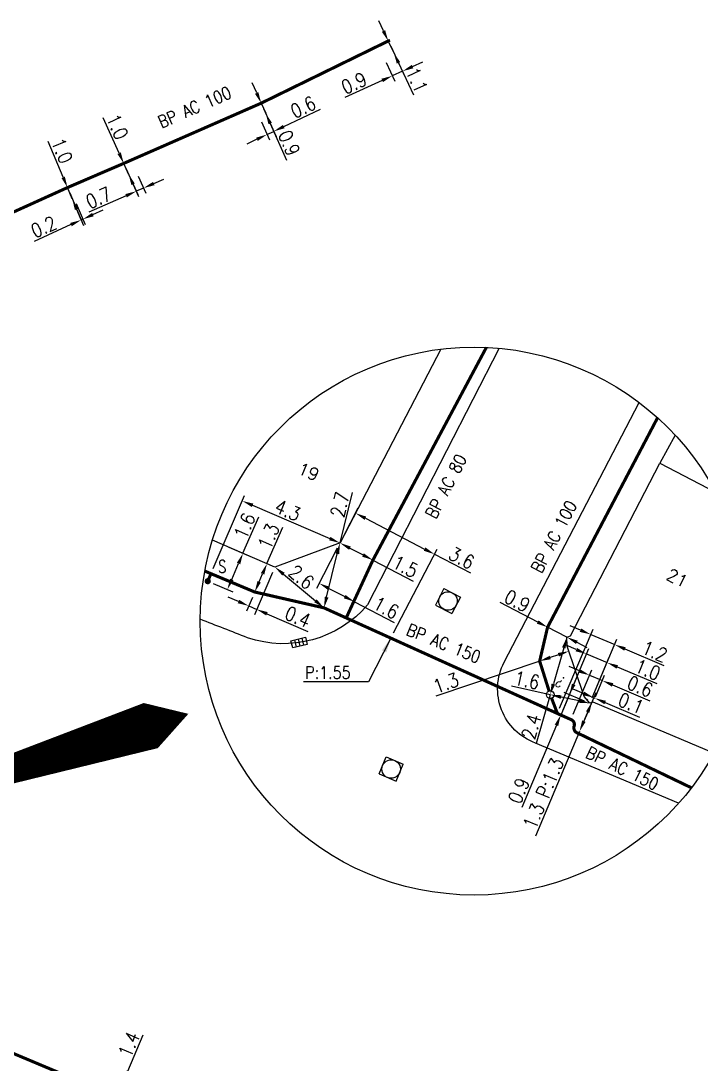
# Model space of a CAD drawing. Header units: millimetres. Extents: x 185000 to 186000, y 127990 to 129010.
# Drawn here: x 185544.1 to 185599.1, y 128917.2 to 129001.6 of the extents above; entities that cross this region are included whole.
import ezdxf
from ezdxf.enums import TextEntityAlignment as Align

# ---------------------------------------------------------------- set-up
doc = ezdxf.new("R2010")
doc.units = ezdxf.units.MM
doc.header["$PDMODE"] = 34
doc.linetypes.add('L_25_AP', pattern=[2000, 1000, 1000])
doc.layers.get('0').update_dxf_attribs({"linetype": 'CONTINUOUS'})
doc.layers.get('DEFPOINTS').update_dxf_attribs({"linetype": 'CONTINUOUS'})
doc.layers.add('L_150', color=1, linetype='CONTINUOUS')
doc.layers.add('L_900', color=7, linetype='CONTINUOUS')
doc.styles.add('G_ROMANS', font='ROMANS.SHX', dxfattribs={"width": 0.75})
doc.styles.get("Standard").update_dxf_attribs({"font": 'romans.shx', "width": 0.85})
doc.dimstyles.get("Standard").update_dxf_attribs({"dimtxt": 1.5, "dimasz": 1.2, "dimexe": 0.625, "dimexo": 0.625, "dimgap": 0.25, "dimtad": 1, "dimdec": 1, "dimzin": 0, "dimdsep": 46, "dimtxsty": 'Standard', "dimcen": -0.5, "dimadec": 0, "dimazin": 0, "dimtfac": 1, "dimtdec": 1, "dimtmove": 0, "dimatfit": 3, "dimfxl": 0, "dimtolj": 1, "dimtzin": 0, "dimarcsym": 0})

# ---------------------------------------------------------------- blocks, each defined once
blk = doc.blocks.new('*D650')
at = {"layer": 'DEFPOINTS', "color": 0, "linetype": 'Continuous', "transparency": 16777216}
for p in [(185547.85, 128988.087), (185548.374, 128987.227), (185549.089, 128985.527)]:
    blk.add_point(p, dxfattribs=at)
at = {"layer": 'L_150', "color": 0, "linetype": 'Continuous', "lineweight": -2, "transparency": 16777216}
for p, q in [((185548.032, 128987.654), (185549.134, 128985.033)), ((185548.556, 128986.795), (185549.271, 128985.095)), ((185549.089, 128985.527), (185548.952, 128985.465)), ((185549.908, 128985.901), (185550.727, 128986.274)), ((185548.134, 128985.091), (185545.151, 128983.73))]:
    blk.add_line(p, q, dxfattribs=at)
at = {"layer": 'L_150', "color": 0, "linetype": 'Continuous', "transparency": 16777216}
for points in [[(185549.845, 128986.037), (185549.97, 128985.764), (185549.089, 128985.527)], [(185548.071, 128985.228), (185548.196, 128984.955), (185548.952, 128985.465)]]:
    blk.add_solid(points, dxfattribs=at)
at = {"layer": 'L_150', "color": 0, "linetype": 'Continuous', "transparency": 16777216, "insert": (185545.922, 128984.906), "char_height": 1.125, "attachment_point": 5, "rotation": 24.52417}
blk.add_mtext('\\A1;0.2', dxfattribs=at)
blk = doc.blocks.new('*D651')
at = {"layer": 'DEFPOINTS', "color": 0, "linetype": 'Continuous', "transparency": 16777216}
for p in [(185547.85, 128988.087), (185548.238, 128987.165), (185548.238, 128987.165)]:
    blk.add_point(p, dxfattribs=at)
at = {"layer": 'L_150', "color": 0, "linetype": 'Continuous', "lineweight": -2, "transparency": 16777216}
for p, q in [((185547.501, 128988.916), (185546.283, 128991.812)), ((185548.238, 128987.165), (185547.85, 128988.087)), ((185548.586, 128986.335), (185548.935, 128985.506))]:
    blk.add_line(p, q, dxfattribs=at)
at = {"layer": 'L_150', "color": 0, "linetype": 'Continuous', "transparency": 16777216}
for points in [[(185547.639, 128988.974), (185547.363, 128988.858), (185547.85, 128988.087)], [(185548.725, 128986.393), (185548.448, 128986.277), (185548.238, 128987.165)]]:
    blk.add_solid(points, dxfattribs=at)
at = {"layer": 'L_150', "color": 0, "linetype": 'Continuous', "transparency": 16777216, "insert": (185547.409, 128991.07), "char_height": 1.125, "attachment_point": 5, "rotation": 292.81115}
blk.add_mtext('\\A1;1.0', dxfattribs=at)
blk = doc.blocks.new('*D652')
at = {"layer": 'DEFPOINTS', "color": 0, "linetype": 'Continuous', "transparency": 16777216}
for p in [(185552.397, 128990.041), (185553.382, 128989.437), (185554.007, 128988.05)]:
    blk.add_point(p, dxfattribs=at)
at = {"layer": 'L_150', "color": 0, "linetype": 'Continuous', "lineweight": -2, "transparency": 16777216}
for p, q in [((185552.59, 128989.613), (185553.604, 128987.361)), ((185553.575, 128989.01), (185554.199, 128987.623)), ((185554.007, 128988.05), (185553.412, 128987.788)), ((185554.83, 128988.414), (185555.653, 128988.777)), ((185552.589, 128987.425), (185549.578, 128986.096))]:
    blk.add_line(p, q, dxfattribs=at)
at = {"layer": 'L_150', "color": 0, "linetype": 'Continuous', "transparency": 16777216}
for points in [[(185554.769, 128988.551), (185554.891, 128988.277), (185554.007, 128988.05)], [(185552.528, 128987.562), (185552.649, 128987.287), (185553.412, 128987.788)]]:
    blk.add_solid(points, dxfattribs=at)
at = {"layer": 'L_150', "color": 0, "linetype": 'Continuous', "transparency": 16777216, "insert": (185550.364, 128987.263), "char_height": 1.125, "attachment_point": 5, "rotation": 23.81131}
blk.add_mtext('\\A1;0.7', dxfattribs=at)
blk = doc.blocks.new('*D653')
at = {"layer": 'DEFPOINTS', "color": 0, "linetype": 'Continuous', "transparency": 16777216}
for p in [(185552.397, 128990.041), (185552.787, 128989.175), (185552.787, 128989.175)]:
    blk.add_point(p, dxfattribs=at)
at = {"layer": 'L_150', "color": 0, "linetype": 'Continuous', "lineweight": -2, "transparency": 16777216}
for p, q in [((185552.027, 128990.861), (185550.737, 128993.726)), ((185552.787, 128989.175), (185552.397, 128990.041)), ((185553.157, 128988.354), (185553.527, 128987.533))]:
    blk.add_line(p, q, dxfattribs=at)
at = {"layer": 'L_150', "color": 0, "linetype": 'Continuous', "transparency": 16777216}
for points in [[(185552.164, 128990.923), (185551.891, 128990.8), (185552.397, 128990.041)], [(185553.294, 128988.416), (185553.02, 128988.292), (185552.787, 128989.175)]]:
    blk.add_solid(points, dxfattribs=at)
at = {"layer": 'L_150', "color": 0, "linetype": 'Continuous', "transparency": 16777216, "insert": (185551.881, 128993.012), "char_height": 1.125, "attachment_point": 5, "rotation": 294.25039}
blk.add_mtext('\\A1;1.0', dxfattribs=at)
blk = doc.blocks.new('*D654')
at = {"layer": 'DEFPOINTS', "color": 0, "linetype": 'Continuous', "transparency": 16777216}
for p in [(185563.514, 128994.909), (185563.337, 128993.83), (185563.983, 128992.375)]:
    blk.add_point(p, dxfattribs=at)
at = {"layer": 'L_150', "color": 0, "linetype": 'Continuous', "lineweight": -2, "transparency": 16777216}
for p, q in [((185563.704, 128994.481), (185564.716, 128992.203)), ((185565.339, 128993.017), (185568.302, 128994.42)), ((185563.527, 128993.401), (185564.174, 128991.946)), ((185563.983, 128992.375), (185564.525, 128992.631)), ((185563.17, 128991.989), (185562.356, 128991.604))]:
    blk.add_line(p, q, dxfattribs=at)
at = {"layer": 'L_150', "color": 0, "linetype": 'Continuous', "transparency": 16777216}
for points in [[(185565.275, 128993.152), (185565.403, 128992.881), (185564.525, 128992.631)], [(185563.106, 128992.125), (185563.234, 128991.854), (185563.983, 128992.375)]]:
    blk.add_solid(points, dxfattribs=at)
at = {"layer": 'L_150', "color": 0, "linetype": 'Continuous', "transparency": 16777216, "insert": (185566.906, 128994.589), "char_height": 1.125, "attachment_point": 5, "rotation": 25.33843}
blk.add_mtext('\\A1;0.6', dxfattribs=at)
blk = doc.blocks.new('*D655')
at = {"layer": 'DEFPOINTS', "color": 0, "linetype": 'Continuous', "transparency": 16777216}
for p in [(185563.514, 128994.909), (185563.879, 128994.087), (185563.879, 128994.087)]:
    blk.add_point(p, dxfattribs=at)
at = {"layer": 'L_150', "color": 0, "linetype": 'Continuous', "lineweight": -2, "transparency": 16777216}
for p, q in [((185563.149, 128995.732), (185562.784, 128996.554)), ((185563.514, 128994.909), (185563.879, 128994.087)), ((185564.245, 128993.264), (185565.557, 128990.309))]:
    blk.add_line(p, q, dxfattribs=at)
at = {"layer": 'L_150', "color": 0, "linetype": 'Continuous', "transparency": 16777216}
for points in [[(185563.286, 128995.793), (185563.012, 128995.671), (185563.514, 128994.909)], [(185564.382, 128993.325), (185564.107, 128993.203), (185563.879, 128994.087)]]:
    blk.add_solid(points, dxfattribs=at)
at = {"layer": 'L_150', "color": 0, "linetype": 'Continuous', "transparency": 16777216, "insert": (185565.769, 128991.68), "char_height": 1.125, "attachment_point": 5, "rotation": 293.94231}
blk.add_mtext('\\A1;0.9', dxfattribs=at)
blk = doc.blocks.new('*D656')
at = {"layer": 'DEFPOINTS', "color": 0, "linetype": 'Continuous', "transparency": 16777216}
for p in [(185573.784, 128999.933), (185573.413, 128998.61), (185574.117, 128997.118)]:
    blk.add_point(p, dxfattribs=at)
at = {"layer": 'L_150', "color": 0, "linetype": 'Continuous', "lineweight": -2, "transparency": 16777216}
for p, q in [((185573.984, 128999.509), (185575.135, 128997.067)), ((185573.613, 128998.186), (185574.316, 128996.694)), ((185575.755, 128997.864), (185576.574, 128998.237)), ((185574.936, 128997.491), (185574.117, 128997.118)), ((185573.297, 128996.745), (185570.266, 128995.364))]:
    blk.add_line(p, q, dxfattribs=at)
at = {"layer": 'L_150', "color": 0, "linetype": 'Continuous', "transparency": 16777216}
for points in [[(185575.692, 128998), (185575.817, 128997.727), (185574.936, 128997.491)], [(185573.235, 128996.881), (185573.36, 128996.608), (185574.117, 128997.118)]]:
    blk.add_solid(points, dxfattribs=at)
at = {"layer": 'L_150', "color": 0, "linetype": 'Continuous', "transparency": 16777216, "insert": (185571.016, 128996.53), "char_height": 1.125, "attachment_point": 5, "rotation": 24.48749}
blk.add_mtext('\\A1;0.9', dxfattribs=at)
blk = doc.blocks.new('*D657')
at = {"layer": 'DEFPOINTS', "color": 0, "linetype": 'Continuous', "transparency": 16777216}
for p in [(185573.784, 128999.933), (185574.232, 128998.983), (185574.232, 128998.983)]:
    blk.add_point(p, dxfattribs=at)
at = {"layer": 'L_150', "color": 0, "linetype": 'Continuous', "lineweight": -2, "transparency": 16777216}
for p, q in [((185573.401, 129000.747), (185573.017, 129001.561)), ((185573.784, 128999.933), (185574.232, 128998.983)), ((185574.616, 128998.169), (185575.839, 128995.574))]:
    blk.add_line(p, q, dxfattribs=at)
at = {"layer": 'L_150', "color": 0, "linetype": 'Continuous', "transparency": 16777216}
for points in [[(185573.536, 129000.811), (185573.265, 129000.683), (185573.784, 128999.933)], [(185574.751, 128998.233), (185574.48, 128998.105), (185574.232, 128998.983)]]:
    blk.add_solid(points, dxfattribs=at)
at = {"layer": 'L_150', "color": 0, "linetype": 'Continuous', "transparency": 16777216, "insert": (185576.098, 128996.784), "char_height": 1.125, "attachment_point": 5, "rotation": 295.23971}
blk.add_mtext('\\A1;1.1', dxfattribs=at)
blk = doc.blocks.new('*D662')
at = {"layer": 'DEFPOINTS', "color": 0, "linetype": 'Continuous', "transparency": 16777216}
for p in [(185552.368, 128915.826), (185552.368, 128915.826), (185551.843, 128914.582)]:
    blk.add_point(p, dxfattribs=at)
at = {"layer": 'L_150', "color": 0, "linetype": 'Continuous', "lineweight": -2, "transparency": 16777216}
for p, q in [((185552.718, 128916.655), (185553.957, 128919.592)), ((185551.843, 128914.582), (185552.368, 128915.826)), ((185551.493, 128913.753), (185551.143, 128912.924))]:
    blk.add_line(p, q, dxfattribs=at)
at = {"layer": 'L_150', "color": 0, "linetype": 'Continuous', "transparency": 16777216}
for points in [[(185552.579, 128916.713), (185552.856, 128916.597), (185552.368, 128915.826)], [(185551.355, 128913.811), (185551.631, 128913.694), (185551.843, 128914.582)]]:
    blk.add_solid(points, dxfattribs=at)
at = {"layer": 'L_150', "color": 0, "linetype": 'Continuous', "transparency": 16777216, "insert": (185552.821, 128918.83), "char_height": 1.125, "attachment_point": 5, "rotation": 67.12551}
blk.add_mtext('\\A1;1.4', dxfattribs=at)
blk = doc.blocks.new('*D737')
at = {"layer": 'DEFPOINTS', "color": 0, "linetype": 'Continuous', "transparency": 16777216}
for p in [(185564.624, 128957.415), (185562.992, 128955.396), (185563.15, 128953.993)]:
    blk.add_point(p, dxfattribs=at)
at = {"layer": 'L_900', "color": 0, "linetype": 'Continuous', "lineweight": -2, "transparency": 16777216}
for p, q in [((185564.438, 128956.984), (185562.964, 128953.563)), ((185561.68, 128954.626), (185560.854, 128954.982)), ((185562.806, 128954.965), (185562.322, 128953.839)), ((185562.507, 128954.27), (185563.15, 128953.993)), ((185563.976, 128953.637), (185567.282, 128952.213))]:
    blk.add_line(p, q, dxfattribs=at)
at = {"layer": 'L_900', "color": 0, "linetype": 'Continuous', "transparency": 16777216}
for points in [[(185561.74, 128954.764), (185561.621, 128954.488), (185562.507, 128954.27)], [(185564.036, 128953.775), (185563.917, 128953.499), (185563.15, 128953.993)]]:
    blk.add_solid(points, dxfattribs=at)
at = {"layer": 'L_900', "color": 0, "linetype": 'Continuous', "transparency": 16777216, "insert": (185566.466, 128953.381), "char_height": 1.125, "attachment_point": 5, "rotation": 336.69437}
blk.add_mtext('\\A1;0.4', dxfattribs=at)
blk = doc.blocks.new('*D738')
at = {"layer": 'DEFPOINTS', "color": 0, "linetype": 'Continuous', "transparency": 16777216}
for p in [(185563.981, 128957.692), (185563.981, 128957.692), (185562.992, 128955.396)]:
    blk.add_point(p, dxfattribs=at)
at = {"layer": 'L_900', "color": 0, "linetype": 'Continuous', "lineweight": -2, "transparency": 16777216}
for p, q in [((185563.981, 128957.692), (185565.251, 128960.64)), ((185563.348, 128956.222), (185563.625, 128956.865))]:
    blk.add_line(p, q, dxfattribs=at)
at = {"layer": 'L_900', "color": 0, "linetype": 'Continuous', "transparency": 16777216}
for points in [[(185563.487, 128956.924), (185563.763, 128956.806), (185563.981, 128957.692)], [(185563.21, 128956.281), (185563.486, 128956.163), (185562.992, 128955.396)]]:
    blk.add_solid(points, dxfattribs=at)
at = {"layer": 'L_900', "color": 0, "linetype": 'Continuous', "transparency": 16777216, "insert": (185564.119, 128959.907), "char_height": 1.125, "attachment_point": 5, "rotation": 66.69437}
blk.add_mtext('\\A1;1.3', dxfattribs=at)
blk = doc.blocks.new('*D739')
at = {"layer": 'DEFPOINTS', "color": 0, "linetype": 'Continuous', "transparency": 16777216}
for p in [(185569.886, 128959.358), (185569.886, 128959.358), (185572.547, 128957.973)]:
    blk.add_point(p, dxfattribs=at)
at = {"layer": 'L_900', "color": 0, "linetype": 'Continuous', "lineweight": -2, "transparency": 16777216}
for p, q in [((185570.684, 128958.942), (185571.749, 128958.388)), ((185572.547, 128957.973), (185575.806, 128956.277))]:
    blk.add_line(p, q, dxfattribs=at)
at = {"layer": 'L_900', "color": 0, "linetype": 'Continuous', "transparency": 16777216}
for points in [[(185570.753, 128959.075), (185570.615, 128958.809), (185569.886, 128959.358)], [(185571.818, 128958.521), (185571.679, 128958.255), (185572.547, 128957.973)]]:
    blk.add_solid(points, dxfattribs=at)
at = {"layer": 'L_900', "color": 0, "linetype": 'Continuous', "transparency": 16777216, "insert": (185575.158, 128957.46), "char_height": 1.125, "attachment_point": 5, "rotation": 332.51054}
blk.add_mtext('\\A1;1.5', dxfattribs=at)
blk = doc.blocks.new('*D740')
at = {"layer": 'DEFPOINTS', "color": 0, "linetype": 'Continuous', "transparency": 16777216}
for p in [(185560.458, 128959.209), (185562.042, 128958.527), (185559.192, 128956.27)]:
    blk.add_point(p, dxfattribs=at)
at = {"layer": 'L_900', "color": 0, "linetype": 'Continuous', "lineweight": -2, "transparency": 16777216}
for p, q in [((185562.042, 128958.527), (185563.312, 128961.475)), ((185560.888, 128959.024), (185562.473, 128958.341)), ((185561.132, 128956.414), (185561.686, 128957.7)), ((185559.622, 128956.085), (185561.207, 128955.402))]:
    blk.add_line(p, q, dxfattribs=at)
at = {"layer": 'L_900', "color": 0, "linetype": 'Continuous', "transparency": 16777216}
for points in [[(185561.549, 128957.76), (185561.824, 128957.641), (185562.042, 128958.527)], [(185560.995, 128956.474), (185561.27, 128956.355), (185560.776, 128955.588)]]:
    blk.add_solid(points, dxfattribs=at)
at = {"layer": 'L_900', "color": 0, "linetype": 'Continuous', "transparency": 16777216, "insert": (185562.18, 128960.742), "char_height": 1.125, "attachment_point": 5, "rotation": 66.69437}
blk.add_mtext('\\A1;1.6', dxfattribs=at)
blk = doc.blocks.new('*D741')
at = {"layer": 'DEFPOINTS', "color": 0, "linetype": 'Continuous', "transparency": 16777216}
for p in [(185591.481, 128949.689), (185590.092, 128946.4), (185587.739, 128945.454)]:
    blk.add_point(p, dxfattribs=at)
at = {"layer": 'L_900', "color": 0, "linetype": 'Continuous', "lineweight": -2, "transparency": 16777216}
for p, q in [((185588.994, 128950.739), (185588.165, 128951.089)), ((185587.921, 128945.886), (185590.005, 128950.821)), ((185589.823, 128950.389), (185591.481, 128949.689)), ((185590.275, 128946.832), (185591.663, 128950.121)), ((185592.31, 128949.339), (185595.509, 128947.988))]:
    blk.add_line(p, q, dxfattribs=at)
at = {"layer": 'L_900', "color": 0, "linetype": 'Continuous', "transparency": 16777216}
for points in [[(185589.052, 128950.877), (185588.935, 128950.601), (185589.823, 128950.389)], [(185592.369, 128949.477), (185592.252, 128949.2), (185591.481, 128949.689)]]:
    blk.add_solid(points, dxfattribs=at)
at = {"layer": 'L_900', "color": 0, "linetype": 'Continuous', "transparency": 16777216, "insert": (185594.768, 128949.115), "char_height": 1.125, "attachment_point": 5, "rotation": 337.10762}
blk.add_mtext('\\A1;1.0', dxfattribs=at)
blk = doc.blocks.new('*D742')
at = {"layer": 'DEFPOINTS', "color": 0, "linetype": 'Continuous', "transparency": 16777216}
for p in [(185588.434, 128947.1), (185590.092, 128946.4), (185587.739, 128945.454)]:
    blk.add_point(p, dxfattribs=at)
at = {"layer": 'L_900', "color": 0, "linetype": 'Continuous', "lineweight": -2, "transparency": 16777216}
for p, q in [((185588.784, 128947.929), (185589.134, 128948.758)), ((185588.434, 128947.1), (185587.739, 128945.454)), ((185589.66, 128946.582), (185588.002, 128947.282)), ((185587.389, 128944.625), (185584.58, 128937.974))]:
    blk.add_line(p, q, dxfattribs=at)
at = {"layer": 'L_900', "color": 0, "linetype": 'Continuous', "transparency": 16777216}
for points in [[(185588.646, 128947.988), (185588.922, 128947.871), (185588.434, 128947.1)], [(185587.251, 128944.683), (185587.527, 128944.566), (185587.739, 128945.454)]]:
    blk.add_solid(points, dxfattribs=at)
at = {"layer": 'L_900', "color": 0, "linetype": 'Continuous', "transparency": 16777216, "insert": (185584.343, 128939.34), "char_height": 1.125, "attachment_point": 5, "rotation": 67.10762}
blk.add_mtext('\\A1;0.9', dxfattribs=at)
blk = doc.blocks.new('*D743')
at = {"layer": 'DEFPOINTS', "color": 0, "linetype": 'Continuous', "transparency": 16777216}
for p in [(185569.886, 128959.358), (185568.191, 128956.101), (185570.387, 128953.302)]:
    blk.add_point(p, dxfattribs=at)
at = {"layer": 'L_900', "color": 0, "linetype": 'Continuous', "lineweight": -2, "transparency": 16777216}
for p, q in [((185569.669, 128958.942), (185567.975, 128955.685)), ((185568.989, 128955.685), (185570.267, 128955.021)), ((185570.604, 128953.718), (185571.282, 128955.021)), ((185571.065, 128954.605), (185574.263, 128952.941))]:
    blk.add_line(p, q, dxfattribs=at)
at = {"layer": 'L_900', "color": 0, "linetype": 'Continuous', "transparency": 16777216}
for points in [[(185569.059, 128955.818), (185568.92, 128955.552), (185568.191, 128956.101)], [(185570.336, 128955.154), (185570.198, 128954.888), (185571.065, 128954.605)]]:
    blk.add_solid(points, dxfattribs=at)
at = {"layer": 'L_900', "color": 0, "linetype": 'Continuous', "transparency": 16777216, "insert": (185573.615, 128954.124), "char_height": 1.125, "attachment_point": 5, "rotation": 332.51054}
blk.add_mtext('\\A1;1.6', dxfattribs=at)
blk = doc.blocks.new('*D744')
at = {"layer": 'DEFPOINTS', "color": 0, "linetype": 'Continuous', "transparency": 16777216}
for p in [(185590.266, 128946.521), (185590.358, 128946.482), (185589.346, 128944.087)]:
    blk.add_point(p, dxfattribs=at)
at = {"layer": 'L_900', "color": 0, "linetype": 'Continuous', "lineweight": -2, "transparency": 16777216}
for p, q in [((185589.926, 128946.664), (185589.834, 128946.703)), ((185589.915, 128945.692), (185589.604, 128944.955)), ((185588.914, 128944.269), (185588.822, 128944.308)), ((185589.254, 128944.126), (185585.682, 128935.667))]:
    blk.add_line(p, q, dxfattribs=at)
at = {"layer": 'L_900', "color": 0, "linetype": 'Continuous', "transparency": 16777216}
for points in [[(185589.777, 128945.75), (185590.054, 128945.633), (185590.266, 128946.521)], [(185589.466, 128945.013), (185589.742, 128944.896), (185589.254, 128944.126)]]:
    blk.add_solid(points, dxfattribs=at)
at = {"layer": 'L_900', "color": 0, "linetype": 'Continuous', "transparency": 16777216, "insert": (185586.331, 128939.131), "char_height": 1.125, "attachment_point": 5, "rotation": 67.10762}
blk.add_mtext('\\A1;1.3 P:1.3', dxfattribs=at)
blk = doc.blocks.new('*D745')
at = {"layer": 'DEFPOINTS', "color": 0, "linetype": 'Continuous', "transparency": 16777216}
for p in [(185592.096, 128951.145), (185590.092, 128946.4), (185587.465, 128945.576)]:
    blk.add_point(p, dxfattribs=at)
at = {"layer": 'L_900', "color": 0, "linetype": 'Continuous', "lineweight": -2, "transparency": 16777216}
for p, q in [((185589.332, 128952.312), (185588.503, 128952.662)), ((185587.647, 128946.008), (185590.344, 128952.394)), ((185590.162, 128951.962), (185592.096, 128951.145)), ((185590.275, 128946.832), (185592.278, 128951.577)), ((185592.925, 128950.795), (185596.065, 128949.469))]:
    blk.add_line(p, q, dxfattribs=at)
at = {"layer": 'L_900', "color": 0, "linetype": 'Continuous', "transparency": 16777216}
for points in [[(185589.391, 128952.45), (185589.274, 128952.174), (185590.162, 128951.962)], [(185592.984, 128950.933), (185592.867, 128950.657), (185592.096, 128951.145)]]:
    blk.add_solid(points, dxfattribs=at)
at = {"layer": 'L_900', "color": 0, "linetype": 'Continuous', "transparency": 16777216, "insert": (185595.324, 128950.596), "char_height": 1.125, "attachment_point": 5, "rotation": 337.10762}
blk.add_mtext('\\A1;1.2', dxfattribs=at)
blk = doc.blocks.new('*D746')
at = {"layer": 'DEFPOINTS', "color": 0, "linetype": 'Continuous', "transparency": 16777216}
for p in [(185586.671, 128952.554), (185588.234, 128951.745), (185588.234, 128951.745)]:
    blk.add_point(p, dxfattribs=at)
at = {"layer": 'L_900', "color": 0, "linetype": 'Continuous', "lineweight": -2, "transparency": 16777216}
for p, q in [((185585.872, 128952.968), (185582.83, 128954.542)), ((185588.234, 128951.745), (185586.671, 128952.554)), ((185589.033, 128951.332), (185589.832, 128950.918))]:
    blk.add_line(p, q, dxfattribs=at)
at = {"layer": 'L_900', "color": 0, "linetype": 'Continuous', "transparency": 16777216}
for points in [[(185585.941, 128953.101), (185585.803, 128952.835), (185586.671, 128952.554)], [(185589.102, 128951.465), (185588.964, 128951.198), (185588.234, 128951.745)]]:
    blk.add_solid(points, dxfattribs=at)
at = {"layer": 'L_900', "color": 0, "linetype": 'Continuous', "transparency": 16777216, "insert": (185584.211, 128954.672), "char_height": 1.125, "attachment_point": 5, "rotation": 332.63161}
blk.add_mtext('\\A1;0.9', dxfattribs=at)
blk = doc.blocks.new('*D747')
at = {"layer": 'DEFPOINTS', "color": 0, "linetype": 'Continuous', "transparency": 16777216}
for p in [(185588.399, 128950.614), (185588.399, 128950.614), (185586.031, 128949.813)]:
    blk.add_point(p, dxfattribs=at)
at = {"layer": 'L_900', "color": 0, "linetype": 'Continuous', "lineweight": -2, "transparency": 16777216}
for p, q in [((185587.547, 128950.326), (185586.883, 128950.102)), ((185586.031, 128949.813), (185577.63, 128946.973))]:
    blk.add_line(p, q, dxfattribs=at)
at = {"layer": 'L_900', "color": 0, "linetype": 'Continuous', "transparency": 16777216}
for points in [[(185586.835, 128950.244), (185586.932, 128949.96), (185586.031, 128949.813)], [(185587.499, 128950.468), (185587.595, 128950.184), (185588.399, 128950.614)]]:
    blk.add_solid(points, dxfattribs=at)
at = {"layer": 'L_900', "color": 0, "linetype": 'Continuous', "transparency": 16777216, "insert": (185578.452, 128948.042), "char_height": 1.125, "attachment_point": 5, "rotation": 18.68411}
blk.add_mtext('\\A1;1.3', dxfattribs=at)
blk = doc.blocks.new('*D748')
at = {"layer": 'DEFPOINTS', "color": 0, "linetype": 'Continuous', "transparency": 16777216}
for p in [(185569.886, 128959.358), (185569.886, 128959.358), (185559.454, 128956.879)]:
    blk.add_point(p, dxfattribs=at)
at = {"layer": 'L_900', "color": 0, "linetype": 'Continuous', "lineweight": -2, "transparency": 16777216}
for p, q in [((185559.639, 128957.309), (185562.173, 128963.191)), ((185562.814, 128962.404), (185569.059, 128959.714))]:
    blk.add_line(p, q, dxfattribs=at)
at = {"layer": 'L_900', "color": 0, "linetype": 'Continuous', "transparency": 16777216}
for points in [[(185562.873, 128962.542), (185562.755, 128962.266), (185561.987, 128962.76)], [(185569.118, 128959.851), (185569, 128959.576), (185569.886, 128959.358)]]:
    blk.add_solid(points, dxfattribs=at)
at = {"layer": 'L_900', "color": 0, "linetype": 'Continuous', "transparency": 16777216, "insert": (185565.663, 128961.993), "char_height": 1.125, "attachment_point": 5, "rotation": 336.69437}
blk.add_mtext('\\A1;4.3', dxfattribs=at)
blk = doc.blocks.new('L_300_11')
at = {"color": 0, "linetype": 'Continuous', "const_width": 0.248, "flags": 128}
blk.add_lwpolyline([(-0.126, 0, 1), (0.126, 0, 1)], format="xyb", close=True, dxfattribs=at)
at = {"linetype": 'Continuous', "style": 'G_ROMANS', "width": 0.75}
blk.add_attdef('S', text='', height=1, dxfattribs=at).set_placement((0, 1.35), align=Align.MIDDLE_CENTER)
at = {"color": 0, "linetype": 'Continuous', "width": 0.75, "flags": 3}
for tag, p in [('DEF_LEG', (0, -5)), ('DEF_COUP', (0, -7.5)), ('DEF_TYPE', (0, -10))]:
    blk.add_attdef(tag, text='', height=1.2, dxfattribs=at).set_placement(p, align=Align.MIDDLE)
blk = doc.blocks.new('*D749')
at = {"layer": 'DEFPOINTS', "color": 0, "linetype": 'Continuous', "transparency": 16777216}
for p in [(185564.624, 128957.415), (185568.591, 128954.115), (185568.591, 128954.115)]:
    blk.add_point(p, dxfattribs=at)
at = {"layer": 'L_900', "color": 0, "linetype": 'Continuous', "lineweight": -2, "transparency": 16777216}
blk.add_line((185565.316, 128956.839), (185567.899, 128954.691), dxfattribs=at)
at = {"layer": 'L_900', "color": 0, "linetype": 'Continuous', "transparency": 16777216}
for points in [[(185565.412, 128956.954), (185565.22, 128956.724), (185564.624, 128957.415)], [(185567.995, 128954.806), (185567.803, 128954.575), (185568.591, 128954.115)]]:
    blk.add_solid(points, dxfattribs=at)
at = {"layer": 'L_900', "color": 0, "linetype": 'Continuous', "transparency": 16777216, "insert": (185566.767, 128956.608), "char_height": 1.125, "attachment_point": 5, "rotation": 320.24976}
blk.add_mtext('\\A1;2.6', dxfattribs=at)
blk = doc.blocks.new('*D750')
at = {"layer": 'DEFPOINTS', "color": 0, "linetype": 'Continuous', "transparency": 16777216}
for p in [(185569.886, 128959.358), (185568.591, 128954.115), (185568.591, 128954.115)]:
    blk.add_point(p, dxfattribs=at)
at = {"layer": 'L_900', "color": 0, "linetype": 'Continuous', "lineweight": -2, "transparency": 16777216}
for p, q in [((185569.886, 128959.358), (185570.893, 128963.436)), ((185568.807, 128954.989), (185569.67, 128958.484))]:
    blk.add_line(p, q, dxfattribs=at)
at = {"layer": 'L_900', "color": 0, "linetype": 'Continuous', "transparency": 16777216}
for points in [[(185569.524, 128958.52), (185569.816, 128958.448), (185569.886, 128959.358)], [(185568.661, 128955.025), (185568.953, 128954.953), (185568.591, 128954.115)]]:
    blk.add_solid(points, dxfattribs=at)
at = {"layer": 'L_900', "color": 0, "linetype": 'Continuous', "transparency": 16777216, "insert": (185569.88, 128962.462), "char_height": 1.125, "attachment_point": 5, "rotation": 76.12887}
blk.add_mtext('\\A1;2.7', dxfattribs=at)
blk = doc.blocks.new('*D751')
at = {"layer": 'DEFPOINTS', "color": 0, "linetype": 'Continuous', "transparency": 16777216}
for p in [(185588.234, 128951.745), (185586.887, 128947.096), (185586.887, 128947.096)]:
    blk.add_point(p, dxfattribs=at)
at = {"layer": 'L_900', "color": 0, "linetype": 'Continuous', "lineweight": -2, "transparency": 16777216}
for p, q in [((185587.983, 128950.881), (185587.138, 128947.961)), ((185586.887, 128947.096), (185585.742, 128943.144))]:
    blk.add_line(p, q, dxfattribs=at)
at = {"layer": 'L_900', "color": 0, "linetype": 'Continuous', "transparency": 16777216}
for points in [[(185587.839, 128950.923), (185588.128, 128950.839), (185588.234, 128951.745)], [(185586.993, 128948.003), (185587.282, 128947.919), (185586.887, 128947.096)]]:
    blk.add_solid(points, dxfattribs=at)
at = {"layer": 'L_900', "color": 0, "linetype": 'Continuous', "transparency": 16777216, "insert": (185585.359, 128944.517), "char_height": 1.125, "attachment_point": 5, "rotation": 73.84353}
blk.add_mtext('\\A1;2.4', dxfattribs=at)
blk = doc.blocks.new('*D752')
at = {"layer": 'DEFPOINTS', "color": 0, "linetype": 'Continuous', "transparency": 16777216}
for p in [(185586.887, 128947.096), (185590.092, 128946.4), (185590.092, 128946.4)]:
    blk.add_point(p, dxfattribs=at)
at = {"layer": 'L_900', "color": 0, "linetype": 'Continuous', "lineweight": -2, "transparency": 16777216}
for p, q in [((185586.887, 128947.096), (185583.75, 128947.778)), ((185589.213, 128946.591), (185587.767, 128946.905))]:
    blk.add_line(p, q, dxfattribs=at)
at = {"layer": 'L_900', "color": 0, "linetype": 'Continuous', "transparency": 16777216}
for points in [[(185587.798, 128947.052), (185587.735, 128946.759), (185586.887, 128947.096)], [(185589.245, 128946.738), (185589.181, 128946.444), (185590.092, 128946.4)]]:
    blk.add_solid(points, dxfattribs=at)
at = {"layer": 'L_900', "color": 0, "linetype": 'Continuous', "transparency": 16777216, "insert": (185585.005, 128948.273), "char_height": 1.125, "attachment_point": 5, "rotation": 347.73907}
blk.add_mtext('\\A1;1.6', dxfattribs=at)
blk = doc.blocks.new('L_300_15')
at = {"color": 0, "linetype": 'Continuous'}
blk.add_circle((0, 0), 1.56, dxfattribs=at)
at = {"color": 0, "linetype": 'Continuous', "style": 'G_ROMANS', "width": 0.75}
blk.add_text('?', height=4.69, dxfattribs=at).set_placement((0, -6.56), align=Align.MIDDLE_CENTER)
at = {"color": 0, "linetype": 'Continuous', "width": 0.75}
blk.add_attdef('TYP', text='', height=4.69, dxfattribs=at).set_placement((0, 5.78), align=Align.MIDDLE_CENTER)
at = {"color": 0, "linetype": 'Continuous', "width": 0.75, "flags": 1}
blk.add_attdef('NUM', text='', height=3.75, dxfattribs=at).set_placement((0, -3.75), align=Align.MIDDLE_CENTER)
at = {"color": 0, "linetype": 'Continuous', "width": 0.75, "flags": 3}
for tag, p in [('DEF_COUP', (0, -13.21)), ('DEF_LEG', (0, -10.71)), ('DEF_TYPE', (0, -15.71))]:
    blk.add_attdef(tag, text='', height=1.2, dxfattribs=at).set_placement(p, align=Align.MIDDLE)
blk = doc.blocks.new('*D2409')
at = {"layer": 'DEFPOINTS', "color": 0, "linetype": 'Continuous', "transparency": 16777216}
for p in [(185590.497, 128946.813), (185590.358, 128946.482), (185589.254, 128944.126)]:
    blk.add_point(p, dxfattribs=at)
at = {"layer": 'L_900', "color": 0, "linetype": 'Continuous', "lineweight": -2, "transparency": 16777216}
for p, q in [((185589.576, 128947.202), (185588.747, 128947.552)), ((185589.437, 128944.557), (185590.588, 128947.283)), ((185590.405, 128946.851), (185590.497, 128946.813)), ((185590.54, 128946.914), (185590.68, 128947.244)), ((185591.326, 128946.462), (185594.095, 128945.293))]:
    blk.add_line(p, q, dxfattribs=at)
at = {"layer": 'L_900', "color": 0, "linetype": 'Continuous', "transparency": 16777216}
for points in [[(185589.634, 128947.34), (185589.518, 128947.063), (185590.405, 128946.851)], [(185591.385, 128946.601), (185591.268, 128946.324), (185590.497, 128946.813)]]:
    blk.add_solid(points, dxfattribs=at)
at = {"layer": 'L_900', "color": 0, "linetype": 'Continuous', "transparency": 16777216, "insert": (185593.417, 128946.394), "char_height": 1.125, "attachment_point": 5, "rotation": 337.10762}
blk.add_mtext('\\A1;0.1', dxfattribs=at)
blk = doc.blocks.new('*D2410')
at = {"layer": 'DEFPOINTS', "color": 0, "linetype": 'Continuous', "transparency": 16777216}
for p in [(185591.098, 128948.235), (185590.358, 128946.482), (185588.56, 128945.086)]:
    blk.add_point(p, dxfattribs=at)
at = {"layer": 'L_900', "color": 0, "linetype": 'Continuous', "lineweight": -2, "transparency": 16777216}
for p, q in [((185589.244, 128949.018), (185588.415, 128949.368)), ((185588.743, 128945.518), (185590.256, 128949.1)), ((185590.073, 128948.668), (185591.098, 128948.235)), ((185590.54, 128946.914), (185591.28, 128948.667)), ((185591.927, 128947.885), (185594.948, 128946.61))]:
    blk.add_line(p, q, dxfattribs=at)
at = {"layer": 'L_900', "color": 0, "linetype": 'Continuous', "transparency": 16777216}
for points in [[(185589.302, 128949.156), (185589.186, 128948.88), (185590.073, 128948.668)], [(185591.986, 128948.023), (185591.869, 128947.747), (185591.098, 128948.235)]]:
    blk.add_solid(points, dxfattribs=at)
at = {"layer": 'L_900', "color": 0, "linetype": 'Continuous', "transparency": 16777216, "insert": (185594.144, 128947.763), "char_height": 1.125, "attachment_point": 5, "rotation": 337.10762}
blk.add_mtext('\\A1;0.6', dxfattribs=at)
blk = doc.blocks.new('*D2411')
at = {"layer": 'DEFPOINTS', "color": 0, "linetype": 'Continuous', "transparency": 16777216}
for p in [(185571.142, 128961.772), (185569.886, 128959.358), (185574.001, 128951.668)]:
    blk.add_point(p, dxfattribs=at)
at = {"layer": 'L_900', "color": 0, "linetype": 'Continuous', "lineweight": -2, "transparency": 16777216}
for p, q in [((185570.102, 128959.773), (185571.358, 128962.188)), ((185571.94, 128961.356), (185576.731, 128958.864)), ((185574.217, 128952.084), (185577.745, 128958.864)), ((185577.529, 128958.448), (185580.437, 128956.935))]:
    blk.add_line(p, q, dxfattribs=at)
at = {"layer": 'L_900', "color": 0, "linetype": 'Continuous', "transparency": 16777216}
for points in [[(185572.009, 128961.489), (185571.871, 128961.223), (185571.142, 128961.772)], [(185576.8, 128958.997), (185576.661, 128958.731), (185577.529, 128958.448)]]:
    blk.add_solid(points, dxfattribs=at)
at = {"layer": 'L_900', "color": 0, "linetype": 'Continuous', "transparency": 16777216, "insert": (185579.729, 128958.149), "char_height": 1.125, "attachment_point": 5, "rotation": 332.51054}
blk.add_mtext('\\A1;3.6', dxfattribs=at)

msp = doc.modelspace()

# ---------------------------------------------------------------- linework, layer by layer
at = {"layer": 'L_150', "linetype": 'L_25_AP', "ltscale": 0.5, "const_width": 0.25, "flags": 128}
msp.add_lwpolyline([(185512.283, 128932.505), (185511.949, 128933.565), (185512.269, 128934.936), (185521.066, 128951.679), (185521.066, 128951.679), (185526.446, 128962.429), (185531.629, 128972.269), (185537.755, 128983.513), (185547.85, 128988.087), (185552.397, 128990.041), (185563.514, 128994.909), (185573.784, 128999.933), (185573.93, 129000)], dxfattribs=at)
at = {"layer": 'L_150', "linetype": 'L_25_AP', "const_width": 0.25, "flags": 128}
msp.add_lwpolyline([(185468.013, 128949.611), (185469.778, 128949.259), (185469.778, 128949.259), (185470.279, 128949.159), (185480.415, 128944.613), (185491.91, 128939.927), (185491.91, 128939.927), (185498.661, 128937.098), (185500.43, 128936.356), (185502.63, 128935.942), (185504.112, 128935.278), (185504.112, 128935.278), (185513.214, 128931.201, -0.347084), (185513.335, 128930.921, 0.514698), (185513.474, 128930.661), (185518.797, 128928.076), (185540.799, 128919.222), (185551.843, 128914.582), (185551.843, 128914.582), (185562.817, 128909.986), (185573.878, 128905.32), (185584.668, 128900.753), (185595.54, 128896.158), (185606.532, 128891.465), (185617.393, 128886.725), (185617.393, 128886.725), (185628.335, 128882.024), (185628.335, 128882.024), (185639.327, 128877.578), (185639.603, 128877.46), (185650.272, 128872.89), (185650.272, 128872.89), (185661.213, 128868.235), (185661.213, 128868.235), (185667.159, 128865.748), (185694.026, 128854.507), (185704.861, 128849.945), (185715.827, 128845.292), (185725.329, 128841.247), (185725.329, 128841.247), (185736.35, 128836.629), (185750.197, 128830.768), (185753.548, 128829.35), (185779.722, 128818.272), (185779.722, 128818.272), (185779.722, 128818.272), (185779.722, 128818.272), (185779.722, 128818.272), (185779.722, 128818.272), (185779.722, 128818.272), (185779.722, 128818.272), (185779.722, 128818.272), (185790.876, 128813.71), (185792.23, 128813.03), (185793.359, 128812.554), (185793.359, 128812.554), (185795.354, 128808.914), (185798.044, 128807.582), (185801.11, 128807.2), (185806.106, 128806.803), (185806.106, 128806.803), (185817.54, 128802.092), (185820.378, 128800.973), (185820.378, 128800.973), (185831.341, 128796.107), (185842.454, 128791.475), (185853.575, 128787.372), (185853.575, 128787.372), (185864.558, 128782.911), (185864.558, 128782.911), (185886.73, 128773.666), (185886.73, 128773.666), (185897.731, 128769.206), (185908.838, 128764.836), (185920.221, 128761.703), (185931.684, 128758.321), (185932.848, 128758.022), (185936.241, 128757.15), (185936.241, 128757.15), (185947.185, 128756.194), (185949.861, 128755.777), (185953.825, 128756.4), (185954.175, 128756.455)], format="xyb", dxfattribs=at)
at = {"layer": 'L_900', "color": 252}
for p, q in [((185578.293, 128955.677), (185577.603, 128954.345)), ((185578.293, 128955.677), (185579.625, 128954.987)), ((185577.603, 128954.345), (185578.936, 128953.655)), ((185579.625, 128954.987), (185578.936, 128953.655)), ((185566.21, 128951.528), (185566.353, 128950.945)), ((185566.501, 128951.6), (185566.645, 128951.017)), ((185566.792, 128951.672), (185566.936, 128951.089)), ((185573.042, 128940.689), (185573.623, 128942.071)), ((185573.623, 128942.071), (185575.006, 128941.49)), ((185574.425, 128940.107), (185575.006, 128941.49)), ((185573.042, 128940.689), (185574.425, 128940.107))]:
    msp.add_line(p, q, dxfattribs=at)
for points in [[(185582.765, 128975.094), (185572.114, 128954.358, -0.307242), (185562.399, 128951.698, 0.002591), (185558.58, 128953.192, 0.002591)], [(185597.265, 128938.321), (185592.501, 128940.329), (185585.693, 128943.185, -0.45176), (185583.159, 128949.72), (185594.067, 128970.717)]]:
    msp.add_lwpolyline(points, format="xyb", dxfattribs=at)
for points in [[(185578.038, 128975.025), (185569.886, 128959.358), (185564.624, 128957.415), (185559.569, 128959.592)], [(185596.989, 128968.071), (185595.753, 128965.8)], [(185600.12, 128942.36), (185590.358, 128946.482), (185590.092, 128946.4), (185589.635, 128946.96), (185588.261, 128951.024), (185588.234, 128951.745), (185588.536, 128951.857), (185595.753, 128965.8), (185600.262, 128963.466)]]:
    msp.add_lwpolyline(points, dxfattribs=at)
at = {"layer": 'L_900', "color": 1, "linetype": 'Continuous', "ltscale": 0.5, "const_width": 0.25, "flags": 128}
for points in [[(185570.387, 128953.302), (185572.547, 128957.973), (185581.721, 128975.166)], [(185586.793, 128947.394), (185586.031, 128949.813), (185586.671, 128952.554), (185595.564, 128969.48)], [(185587.465, 128945.576), (185586.998, 128946.804)]]:
    msp.add_lwpolyline(points, dxfattribs=at)
msp.add_lwpolyline([(185558.952, 128957.089), (185559.454, 128956.879), (185562.992, 128955.396), (185568.591, 128954.115), (185568.591, 128954.115), (185568.591, 128954.115), (185568.591, 128954.115), (185570.387, 128953.302), (185574.001, 128951.668), (185587.465, 128945.576), (185587.739, 128945.454), (185588.56, 128945.086, -0.41293), (185588.812, 128944.548, 0.391643), (185589.081, 128944.005), (185598.299, 128939.572)], format="xyb", dxfattribs=at)
at = {"layer": 'L_900', "linetype": 'Continuous', "ltscale": 0.5, "const_width": 0.25, "flags": 128}
msp.add_lwpolyline([(185559.192, 128956.27), (185559.454, 128956.879)], dxfattribs=at)
at = {"layer": 'L_900', "color": 252}
msp.add_lwpolyline([(185566.062, 128950.874), (185565.919, 128951.456), (185565.919, 128951.456), (185567.084, 128951.743), (185567.227, 128951.161), (185566.062, 128950.874)], close=True, dxfattribs=at)
at = {"layer": 'L_900', "color": 254, "linetype": 'Continuous'}
msp.add_lwpolyline([(185529.85, 128936.883, 0.582, 3.491, 0), (185552.07, 128943.816, 6.983, 0, 0), (185557.624, 128945.549, 6.983, 0, 0)], format="xyseb", dxfattribs=at)
at = {"layer": 'L_900', "ltscale": 0.5}
msp.add_circle((185580.724, 128953.044), 22.144, dxfattribs=at)
at = {"layer": 'L_900', "color": 252}
for centre, major_axis in [((185578.614, 128954.666), (-0.715, -0.227)), ((185574.024, 128941.089), (0.283, -0.694))]:
    msp.add_ellipse(centre, major_axis=major_axis, ratio=1, start_param=3.926991, end_param=10.210176, dxfattribs=at)

# ---------------------------------------------------------------- block references
at = {"layer": 'L_900', "ltscale": 0.5}
ref = msp.add_blockref('L_300_11', (185559.192, 128956.27), dxfattribs=at)
ref.add_attrib('S', 'S', dxfattribs={"layer": '0', "linetype": 'Continuous', "height": 1, "style": 'G_ROMANS', "width": 0.75}).set_placement((185560.365, 128957.459), align=Align.MIDDLE_CENTER)
at = {"layer": 'L_900', "ltscale": 0.5, "xscale": 0.2, "yscale": 0.2, "zscale": 0.2, "rotation": 141.5700077584225}
msp.add_blockref('L_300_15', (185586.887, 128947.096), dxfattribs=at)

# ---------------------------------------------------------------- texts
at = {"layer": 'L_150', "linetype": 'Continuous', "width": 0.85}
msp.add_text('BP AC 100', height=1, rotation=23.65087, dxfattribs=at).set_placement((185558.131, 128994.58), align=Align.MIDDLE)
at = {"layer": 'L_900', "color": 1, "linetype": 'Continuous', "width": 0.85}
for s, rotation, p in [('BP AC 80', 62.69021, (185578.459, 128963.933)), ('BP AC 100', 62.28267, (185587.188, 128959.869)), ('BP AC 150', 338.08016, (185578.273, 128951.243)), ('BP AC 150', 334.31826, (185592.727, 128941.145))]:
    msp.add_text(s, height=1, rotation=rotation, dxfattribs=at).set_placement(p, align=Align.MIDDLE)
at = {"layer": 'L_900', "color": 252}
for s, rotation, p in [('19', 337.24859, (185567.34, 128965.114)), ('21', 332.63161, (185597.153, 128956.522))]:
    msp.add_text(s, height=1, rotation=rotation, dxfattribs=at).set_placement(p, align=Align.MIDDLE)
at = {"layer": 'L_900', "color": 1, "linetype": 'Continuous', "insert": (185570.749, 128948.887), "char_height": 1, "attachment_point": 6}
msp.add_mtext('P:1.55', dxfattribs=at)

# ---------------------------------------------------------------- dimensions: what is measured, and where the dimension line sits
at = {"layer": 'L_150', "linetype": 'Continuous'}
for base, p1, p2, angle, override, picture, middle in [((185574.23205, 128998.98305), (185573.78432, 128999.9328), (185574.23205, 128998.98305), 115.23971, {"dimscale": 0.75, "dimlfac": 1, "dimlunit": 2, "dimatfit": 0}, '*D657', (185575.41932, 128996.46449)), ((185574.117, 128997.118), (185573.784, 128999.933), (185573.413, 128998.61), 24.48749, {"dimscale": 0.75, "dimatfit": 0}, '*D656', (185571.327, 128995.847)), ((185563.879, 128994.087), (185563.514, 128994.909), (185563.879, 128994.087), 113.94231, {"dimscale": 0.75, "dimlfac": 1, "dimlunit": 2, "dimatfit": 0}, '*D655', (185565.083, 128991.376)), ((185563.983, 128992.375), (185563.514, 128994.909), (185563.337, 128993.83), 25.33843, {"dimscale": 0.75, "dimatfit": 0}, '*D654', (185567.227, 128993.911)), ((185552.787, 128989.175), (185552.397, 128990.041), (185552.787, 128989.175), 114.25039, {"dimscale": 0.75, "dimatfit": 0}, '*D653', (185551.197, 128992.704)), ((185548.238, 128987.165), (185547.85, 128988.087), (185548.238, 128987.165), 112.81115, {"dimscale": 0.75, "dimatfit": 0}, '*D651', (185546.717, 128990.779)), ((185554.007, 128988.05), (185552.397, 128990.041), (185553.382, 128989.437), 203.81131, {"dimscale": 0.75, "dimatfit": 0}, '*D652', (185550.666, 128986.576)), ((185552.3678, 128915.8258), (185551.843, 128914.582), (185552.3678, 128915.8258), 247.12551, {"dimscale": 0.75, "dimatfit": 0}, '*D662', (185553.5121, 128918.5381))]:
    dim = msp.add_linear_dim(base=base, p1=p1, p2=p2, angle=angle, dimstyle='Standard', override=override, dxfattribs=at)
    dim.commit()
    dim.dimension.update_dxf_attribs({"geometry": picture, "text_midpoint": middle, "dimtype": 160})
dim = msp.add_linear_dim(base=(185549.089, 128985.527), p1=(185547.85, 128988.087), p2=(185548.374, 128987.227), angle=204.52417, text='0.2', dimstyle='Standard', override={"dimscale": 0.75, "dimatfit": 0}, dxfattribs=at)
dim.commit()
dim.dimension.update_dxf_attribs({"geometry": '*D650', "text_midpoint": (185546.233, 128984.224), "dimtype": 160})
at = {"layer": 'L_900', "color": 1, "linetype": 'Continuous'}
for base, p1, p2, angle, text, override, picture, middle in [((185568.591, 128954.115), (185569.886, 128959.358), (185568.591, 128954.115), 76.12887, '2.7', {"dimscale": 0.75}, '*D750', (185570.608, 128962.282)), ((185571.142, 128961.772), (185574.001, 128951.668), (185569.886, 128959.358), 332.51054, '3.6', {"dimscale": 0.75}, '*D2411', (185579.382, 128957.484)), ((185563.981, 128957.692), (185562.992, 128955.396), (185563.981, 128957.692), 246.69437, '1.3', {"dimscale": 0.75}, '*D738', (185564.808, 128959.61)), ((185568.191, 128956.101), (185570.387, 128953.302), (185569.886, 128959.358), 332.51054, '1.6', {"dimscale": 0.75}, '*D743', (185573.269, 128953.459)), ((185569.886, 128959.358), (185572.547, 128957.973), (185569.886, 128959.358), 332.51054, '1.5', {"dimscale": 0.75}, '*D739', (185574.812, 128956.794)), ((185568.591, 128954.115), (185564.624, 128957.415), (185568.591, 128954.115), 140.24976, '2.6', {"dimscale": 0.75}, '*D749', (185566.287, 128956.031)), ((185563.15, 128953.993), (185562.992, 128955.396), (185564.624, 128957.415), 156.69437, '0.4', {"dimscale": 0.75, "dimatfit": 0}, '*D737', (185566.169, 128952.692)), ((185588.234, 128951.745), (185586.671, 128952.554), (185588.234, 128951.745), 152.63161, '0.9', {"dimscale": 0.75, "dimatfit": 0}, '*D746', (185583.866, 128954.006)), ((185592.096, 128951.145), (185587.465, 128945.576), (185590.092, 128946.4), 157.10762, '1.2', {"dimscale": 0.75}, '*D745', (185595.032, 128949.905)), ((185591.481, 128949.689), (185587.739, 128945.454), (185590.092, 128946.4), 157.10762, '1.0', {"dimscale": 0.75}, '*D741', (185594.477, 128948.424)), ((185588.399, 128950.614), (185586.031, 128949.813), (185588.399, 128950.614), 198.68411, '1.3', {"dimscale": 0.75}, '*D747', (185578.692, 128947.332)), ((185591.098, 128948.235), (185588.56, 128945.086), (185590.358, 128946.482), 157.10762, '0.6', {"dimscale": 0.75}, '*D2410', (185593.852, 128947.073)), ((185588.434, 128947.1), (185587.739, 128945.454), (185590.092, 128946.4), 247.10762, '0.9', {"dimscale": 0.75, "dimatfit": 0}, '*D742', (185585.034, 128939.048)), ((185590.266, 128946.521), (185589.346, 128944.087), (185590.358, 128946.482), 247.10762, '1.3 P:1.3', {"dimscale": 0.75}, '*D744', (185587.022, 128938.839))]:
    dim = msp.add_linear_dim(base=base, p1=p1, p2=p2, angle=angle, text=text, dimstyle='Standard', override=override, dxfattribs=at)
    dim.commit()
    dim.dimension.update_dxf_attribs({"geometry": picture, "text_midpoint": middle, "dimtype": 160})
at = {"layer": 'L_900', "linetype": 'Continuous'}
for base, p1, p2, angle, text, override, picture, middle in [((185569.886, 128959.358), (185559.454, 128956.879), (185569.886, 128959.358), 156.69437, '4.3', {"dimscale": 0.75, "dimatfit": 0}, '*D748', (185565.366, 128961.304)), ((185562.042, 128958.527), (185559.192, 128956.27), (185560.458, 128959.209), 246.69437, '1.6', {"dimscale": 0.75}, '*D740', (185562.869, 128960.446)), ((185586.887, 128947.096), (185588.234, 128951.745), (185586.887, 128947.096), 73.84353, '2.4', {"dimscale": 0.75}, '*D751', (185586.079, 128944.309)), ((185590.092, 128946.4), (185586.887, 128947.096), (185590.092, 128946.4), 167.73907, '1.6', {"dimscale": 0.75}, '*D752', (185584.845, 128947.54))]:
    dim = msp.add_linear_dim(base=base, p1=p1, p2=p2, angle=angle, text=text, dimstyle='Standard', override=override, dxfattribs=at)
    dim.commit()
    dim.dimension.update_dxf_attribs({"geometry": picture, "text_midpoint": middle, "dimtype": 160})
at = {"layer": 'L_900', "color": 1, "linetype": 'Continuous'}
dim = msp.add_linear_dim(base=(185590.497, 128946.813), p1=(185589.254, 128944.126), p2=(185590.358, 128946.482), angle=157.10762, dimstyle='Standard', override={"dimscale": 0.75}, dxfattribs=at)
dim.commit()
dim.dimension.update_dxf_attribs({"geometry": '*D2409', "text_midpoint": (185593.125, 128945.703), "dimtype": 160})

# ---------------------------------------------------------------- leaders
at = {"layer": 'L_900', "color": 1, "linetype": 'Continuous', "annotation_type": 0, "has_hookline": 1, "hookline_direction": 1, "text_width": 3.805}
msp.add_leader([(185574.001, 128951.668), (185572.199, 128948.137), (185570.999, 128948.137)], dimstyle='Standard', dxfattribs=at)

doc.saveas('drawing.dxf')
